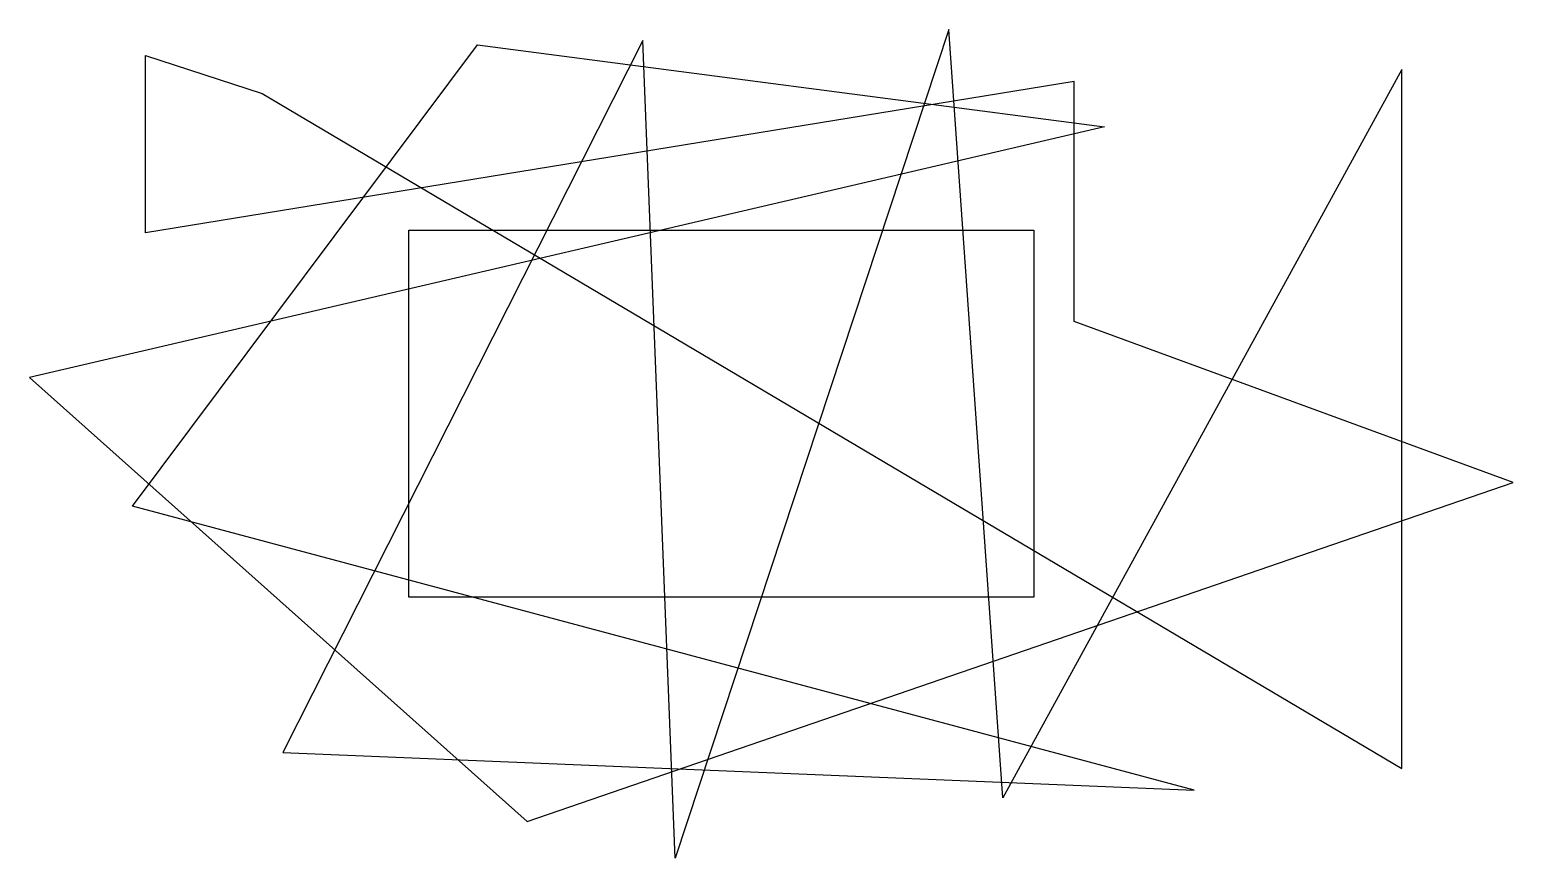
# Model space of a CAD drawing. Header units: feet. Extents: x 1171 to 1796, y 7269 to 7618.
import ezdxf

# ---------------------------------------------------------------- set-up
doc = ezdxf.new("R2010")
doc.units = ezdxf.units.FT
doc.header["$MEASUREMENT"] = 0

# ---------------------------------------------------------------- blocks, each defined once
blk = doc.blocks.new('TestBlock')
at = {"flags": 128}
blk.add_lwpolyline([(-201.36, 156.17), (278.81, -128.4), (278.81, 166.19), (110.7, -140.69), (87.92, 183.04), (-27.33, -166.19), (-41, 178.49), (-192.7, -121.57), (191.34, -137.51), (-256.03, -17.76), (-110.7, 176.66), (153.53, 142.06), (-299.31, 36.43), (-89.75, -150.71), (325.73, -7.74), (140.77, 60.1), (140.77, 161.18), (-250.56, 97.44), (-250.56, 172.11)], close=True, dxfattribs=at)

msp = doc.modelspace()

# ---------------------------------------------------------------- linework, layer by layer
at = {"color": 1}
msp.add_lwpolyline([(1330.31, 7533.51), (1593.69, 7533.51), (1593.69, 7378.95), (1330.31, 7378.95)], close=True, dxfattribs=at)

# ---------------------------------------------------------------- block references
msp.add_blockref('TestBlock', (1469.95, 7435.03))

doc.saveas('drawing.dxf')
